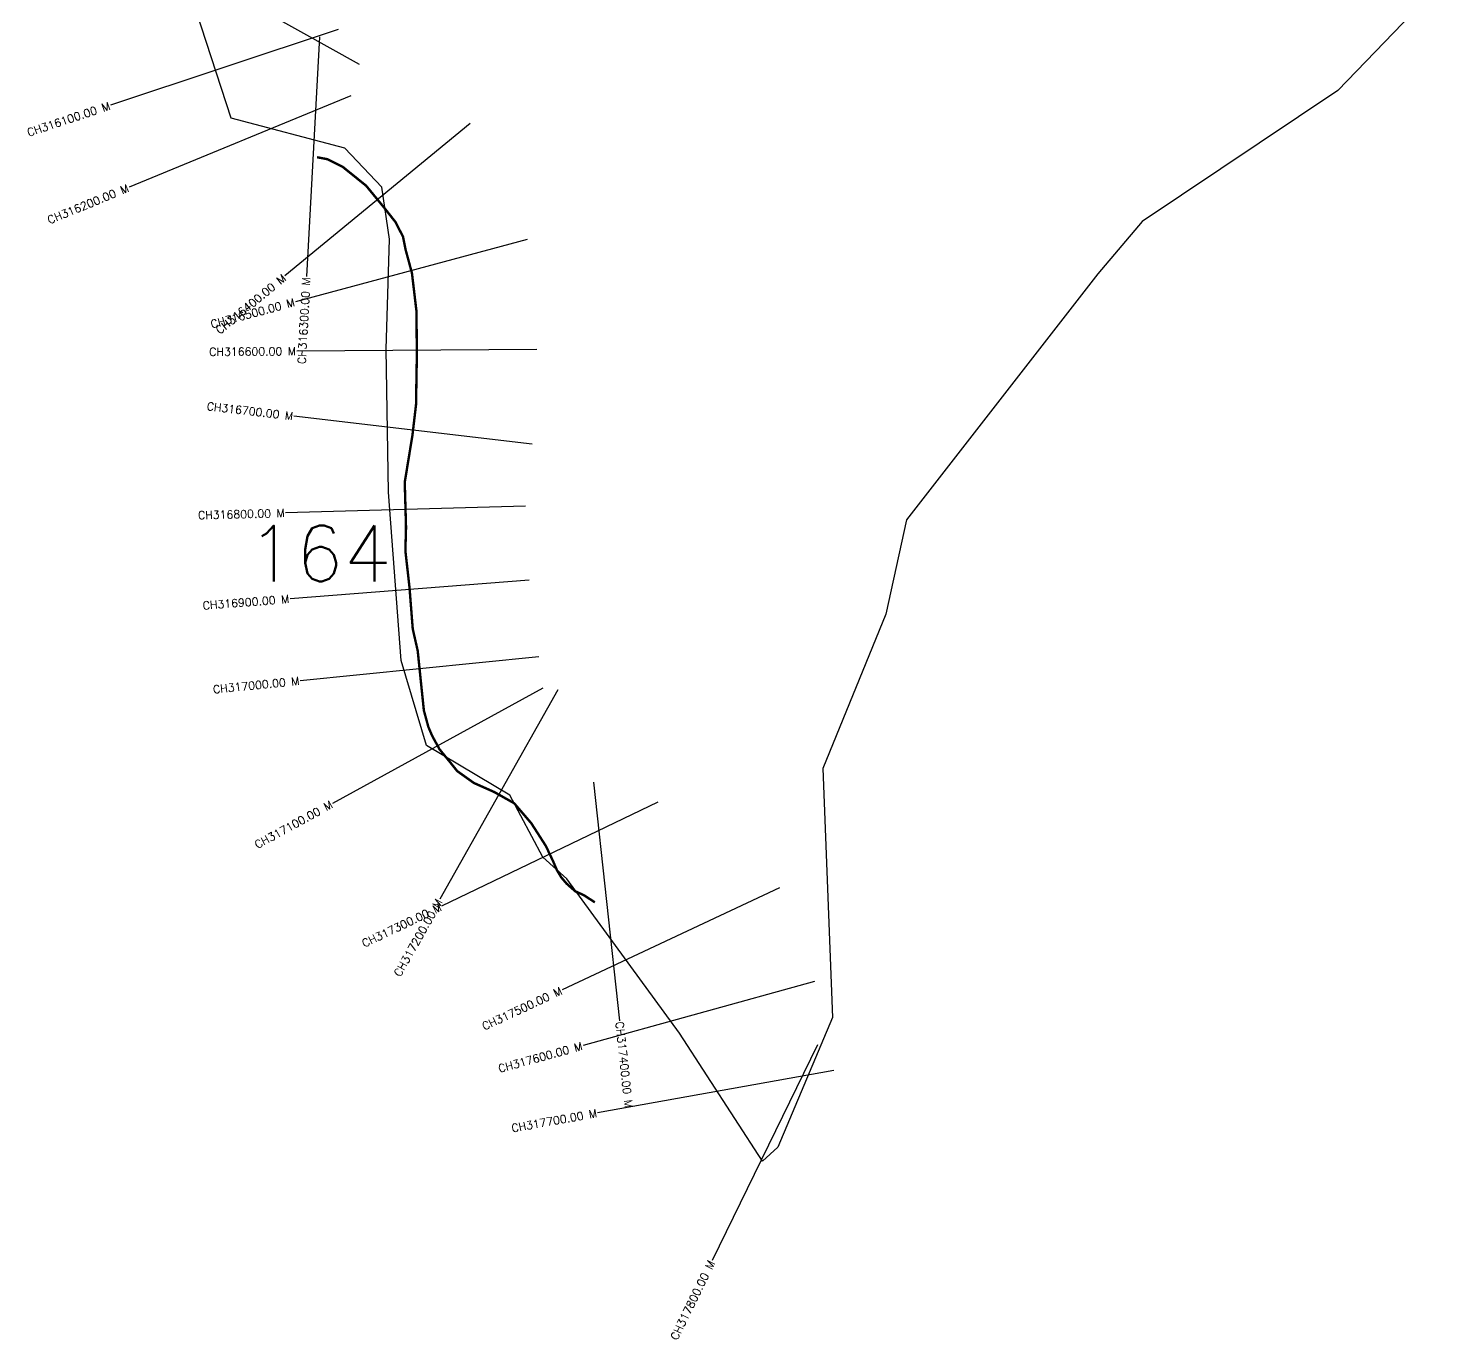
# Model space of a CAD drawing. Header units: metres. Extents: x 285152 to 287610, y 2002566 to 2006554.
# Drawn here: x 285745 to 287498, y 2002566 to 2004204 of the extents above; entities that cross this region are included whole.
import ezdxf
from ezdxf.enums import TextEntityAlignment as Align

# ---------------------------------------------------------------- set-up
doc = ezdxf.new("R2010")
doc.units = ezdxf.units.M
doc.header["$MEASUREMENT"] = 0
for name, color, linetype in [('CS', 134, 'Continuous'), ('CSMark', 6, 'Continuous'), ('NATURALLY PROTECTED', 3, 'Continuous'), ('village', 3, 'Continuous')]:
    doc.layers.add(name, color=color, linetype=linetype)
doc.styles.get("Standard").update_dxf_attribs({"font": 'simplex.shx'})

msp = doc.modelspace()

# ---------------------------------------------------------------- linework, layer by layer
at = {"layer": 'CS'}
for p, q in [((286158.6, 2004158.3), (285896.8, 2004304.8)), ((286132.2, 2004202.2), (285847.5, 2004107.5)), ((286108.7, 2004193), (286092.4, 2003893.5)), ((286148.1, 2004119.1), (285870.7, 2004005.1)), ((286297.2, 2004084.8), (286065.6, 2003894.2)), ((286368.3, 2003939.7), (286078.6, 2003862)), ((286380.4, 2003802.3), (286080.4, 2003800.3)), ((286374.7, 2003684.1), (286076.7, 2003719)), ((286366.2, 2003606.5), (286066.3, 2003598.2)), ((286371, 2003514.4), (286071.9, 2003490.9)), ((286383, 2003418.6), (286084.5, 2003388.6)), ((286387.9, 2003379.4), (286124.8, 2003235.3)), ((286406.5, 2003377.1), (286259.2, 2003115.7)), ((286451.4, 2003262), (286483.6, 2002963.7)), ((286531.7, 2003236.9), (286261.3, 2003107)), ((286683.6, 2003129.7), (286411.9, 2003002.5)), ((286727.3, 2003012.7), (286438.1, 2002932.9)), ((286731.1, 2002933.9), (286599.4, 2002664.4)), ((286751.7, 2002901.8), (286456.4, 2002848.7))]:
    msp.add_line(p, q, dxfattribs=at)
at = {"layer": 'NATURALLY PROTECTED', "const_width": 3, "flags": 128}
msp.add_lwpolyline([(286105.7, 2004042.6), (286119, 2004040), (286137.7, 2004030.6), (286167, 2004007), (286189.6, 2003979.5), (286203.8, 2003961.5), (286213.1, 2003943.3), (286216.4, 2003927), (286224.3, 2003897.8), (286230, 2003849.7), (286230.4, 2003794), (286229.4, 2003733.5), (286224.9, 2003695.2), (286215.3, 2003636.5), (286216.9, 2003580.2), (286216.1, 2003550.9), (286221.2, 2003505.5), (286225.3, 2003453.3), (286231.5, 2003426), (286235.5, 2003387.1), (286239.2, 2003351.5), (286244.8, 2003330.9), (286249.8, 2003319.3), (286258.9, 2003302.8), (286272.9, 2003285.7), (286280.9, 2003275.7), (286301.5, 2003261), (286327.3, 2003249.5), (286352, 2003235.6), (286373.5, 2003210.5), (286391.6, 2003182.3), (286400.5, 2003163.6), (286405.5, 2003152), (286410.8, 2003143.1), (286417.6, 2003135.1), (286428.4, 2003125.6), (286439, 2003120.8), (286452.9, 2003111.8)], dxfattribs=at)
at = {"layer": 'village', "color": 6}
msp.add_polyline3d([(287497.9, 2004246.8, 0), (287381.5, 2004125.9, 0), (287136.8, 2003962.3, 0), (287081.5, 2003897, 0), (286842.3, 2003589.7, 0), (286816.7, 2003471.6, 0), (286737.9, 2003279.1, 0), (286749.9, 2002968.1, 0), (286681.7, 2002806.1, 0), (286662.3, 2002788.6, 0), (286558.6, 2002948.3, 0), (286418, 2003141, 0), (286387.7, 2003168.1, 0), (286346.8, 2003245.8, 0), (286242.6, 2003307.5, 0), (286210.8, 2003413.9, 0), (286195, 2003624.2, 0), (286191.9, 2003802.6, 0), (286196.3, 2003940.2, 0), (286186.5, 2004005.2, 0), (286140.3, 2004053.9, 0), (285998.2, 2004091.2, 0), (285955.1, 2004224.2, 0)], dxfattribs=at)

# ---------------------------------------------------------------- texts
at = {"insert": (286018.7, 2003582.4), "char_height": 70, "attachment_point": 1}
msp.add_mtext_dynamic_manual_height_columns('164', width=95.172, gutter_width=1, heights=[0], dxfattribs=at)
at = {"layer": 'CSMark'}
for s, rotation, p in [('CH316100.00 M', 18.3938, (285846.6, 2004107.2)), ('CH316200.00 M', 22.3424, (285869.7, 2004004.7)), ('CH316400.00 M', 39.4431, (286064.8, 2003893.5)), ('CH316300.00 M', 86.8801, (286092.3, 2003892.5)), ('CH316500.00 M', 15.0033, (286077.6, 2003861.7)), ('CH316600.00 M', 0.3938, (286079.4, 2003800.2)), ('CH316700.00 M', 353.323, (286075.7, 2003719.1)), ('CH316800.00 M', 1.5863, (286065.3, 2003598.2)), ('CH316900.00 M', 4.4841, (286070.9, 2003490.9)), ('CH317000.00 M', 5.7434, (286083.6, 2003388.5)), ('CH317100.00 M', 28.6981, (286123.9, 2003234.9)), ('CH317300.00 M', 25.6589, (286260.4, 2003106.6)), ('CH317200.00 M', 60.6014, (286258.7, 2003114.9)), ('CH317500.00 M', 25.0861, (286411, 2003002.1)), ('CH317600.00 M', 15.4357, (286437.1, 2002932.6)), ('CH317700.00 M', 10.1803, (286455.5, 2002848.6)), ('CH317800.00 M', 63.9688, (286599, 2002663.5))]:
    msp.add_text(s, height=10, rotation=rotation, dxfattribs=at).set_placement(p, align=Align.MIDDLE_RIGHT)
msp.add_text('CH317400.00 M', height=10, rotation=276.1669, dxfattribs=at).set_placement((286483.7, 2002962.8), align=Align.MIDDLE_LEFT)

doc.saveas('drawing.dxf')
